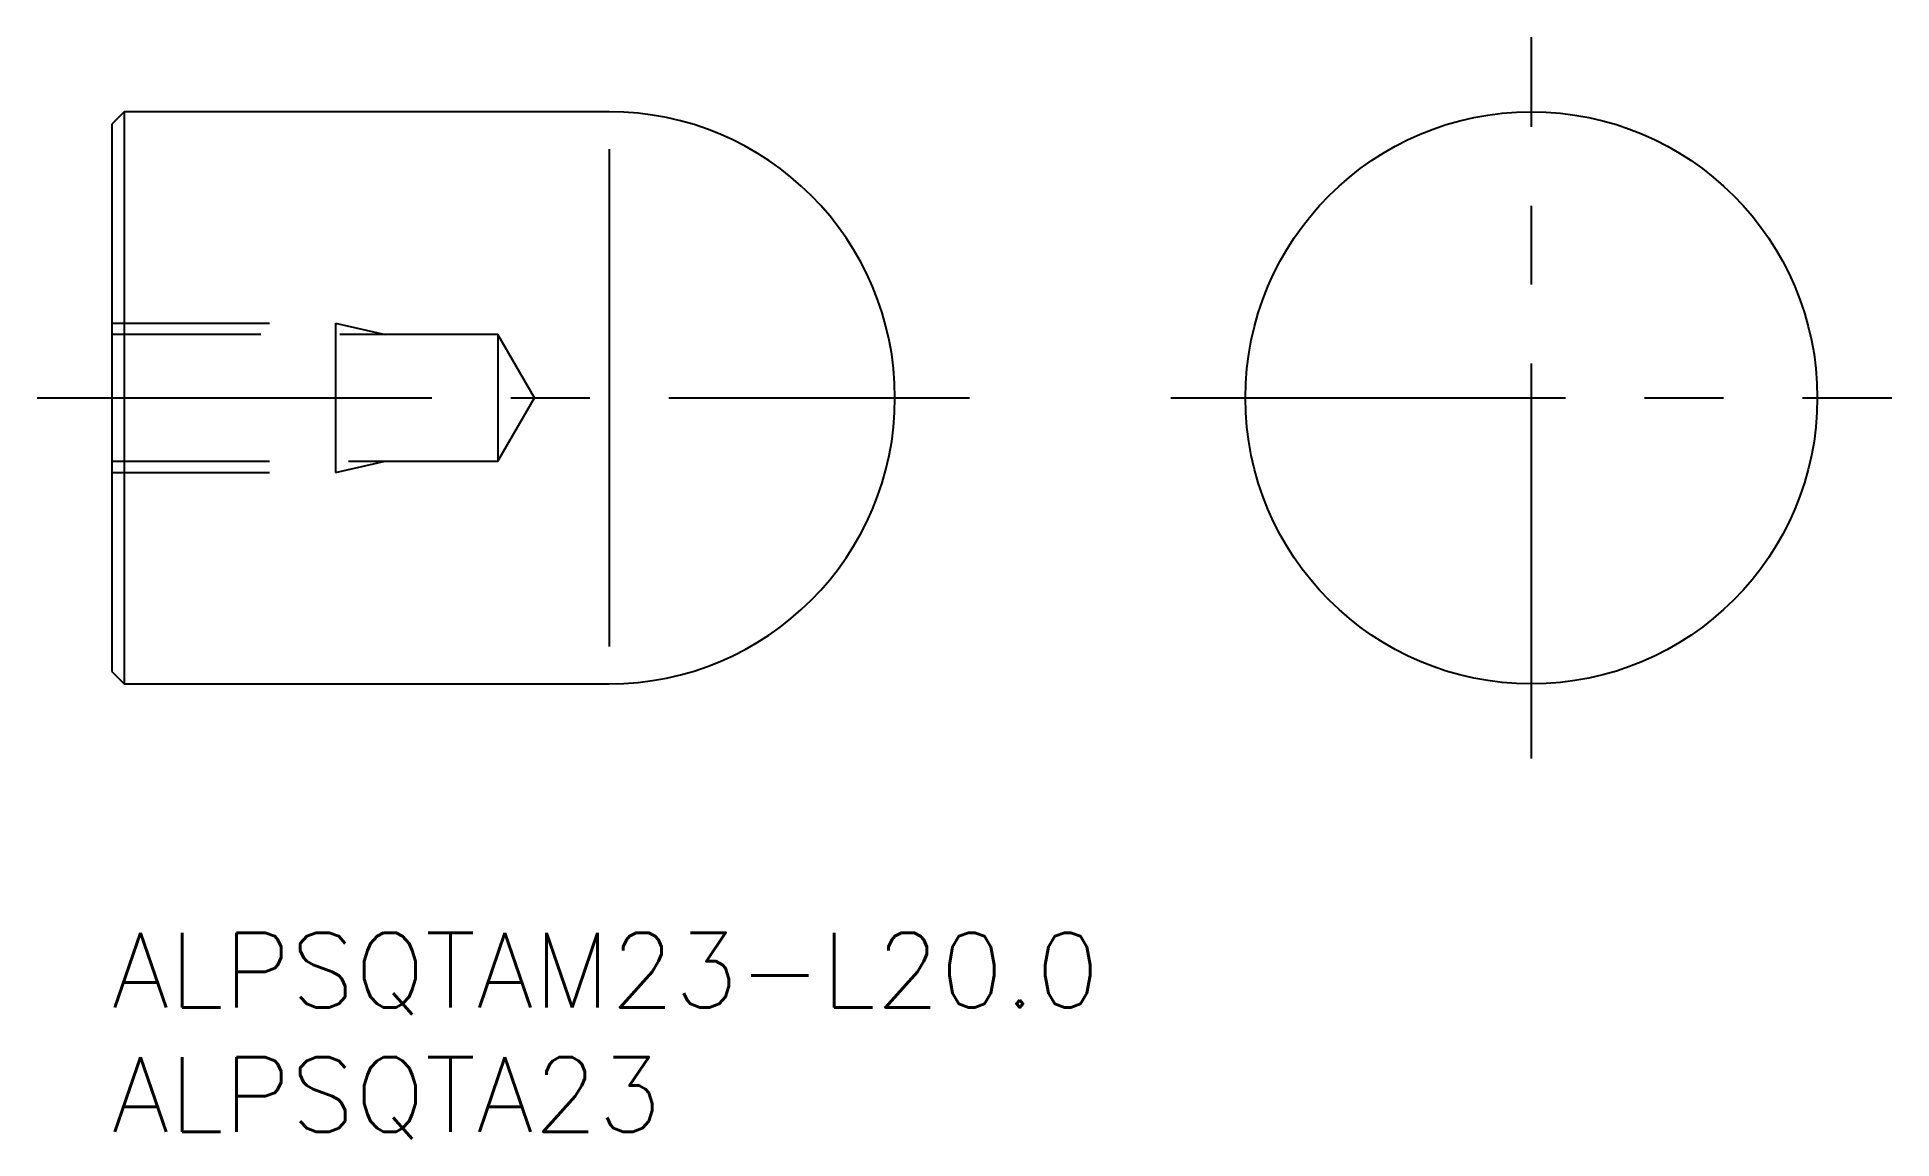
# Model space of a CAD drawing. Extents: x -3 to 71.6, y -8.3 to 36.
import ezdxf

# ---------------------------------------------------------------- set-up
doc = ezdxf.new("R2010")
doc.units = 0
doc.header["$LTSCALE"] = 0.5
doc.linetypes.add('CENTER', pattern=[50.8, 31.75, -6.35, 6.35, -6.35])
doc.linetypes.add('DASHED', pattern=[19.05, 12.7, -6.35])
for name, color, linetype in [('MSM_CENTER', 1, 'CENTER'), ('MSM_CONTINUOUS', 7, 'CONTINUOUS'), ('MSM_DASHED', 4, 'DASHED'), ('MSM_NARROW', 5, 'CONTINUOUS'), ('MSM_PART_NUMBER', 7, 'CONTINUOUS')]:
    doc.layers.add(name, color=color, linetype=linetype)
doc.styles.get("Standard").update_dxf_attribs({"font": 'txt.shx', "height": 3, "bigfont": 'bigfont.shx'})

# ---------------------------------------------------------------- blocks, each defined once
blk = doc.blocks.new('*U12')
at = {"layer": 'MSM_PART_NUMBER'}
blk.add_text('ALPSQTAM23-L20.0', height=3, dxfattribs=at).set_placement((0, -3))
blk = doc.blocks.new('*U13')
at = {"layer": 'MSM_PART_NUMBER'}
blk.add_text('ALPSQTA23', height=3, dxfattribs=at).set_placement((0, -8))

msp = doc.modelspace()

# ---------------------------------------------------------------- linework, layer by layer
at = {"layer": 'MSM_CENTER'}
for p, q in [((57.091, 7), (57.091, 36)), ((-3, 21.5), (34.5, 21.5)), ((42.591, 21.5), (71.591, 21.5))]:
    msp.add_line(p, q, dxfattribs=at)
at = {"layer": 'MSM_CONTINUOUS'}
for p, q in [((0.5, 33), (0, 32.5)), ((20, 33), (0.5, 33)), ((0.5, 33), (0.5, 10)), ((0, 32.5), (0, 10.5)), ((0, 10.5), (0.5, 10)), ((0.5, 10), (20, 10))]:
    msp.add_line(p, q, dxfattribs=at)
msp.add_circle((57.091, 21.5), 11.5, dxfattribs=at)
msp.add_arc((20, 21.5), 11.5, 270, 90, dxfattribs=at)
at = {"layer": 'MSM_DASHED'}
for p, q in [((0, 24.5), (9, 24.5)), ((15.528, 24.05), (0, 24.05)), ((9, 24.5), (9, 18.5)), ((9, 24.5), (11, 24.05)), ((17, 21.5), (15.528, 24.05)), ((15.528, 24.05), (15.528, 18.95)), ((15.528, 18.95), (17, 21.5)), ((0, 18.95), (15.528, 18.95)), ((9, 18.5), (11, 18.95)), ((0, 18.5), (9, 18.5))]:
    msp.add_line(p, q, dxfattribs=at)
at = {"layer": 'MSM_NARROW'}
msp.add_line((20, 31.5), (20, 11.5), dxfattribs=at)

# ---------------------------------------------------------------- block references
at = {"layer": 'MSM_CONTINUOUS'}
for name in ['*U12', '*U13']:
    msp.add_blockref(name, (0, 0), dxfattribs=at)

doc.saveas('drawing.dxf')
